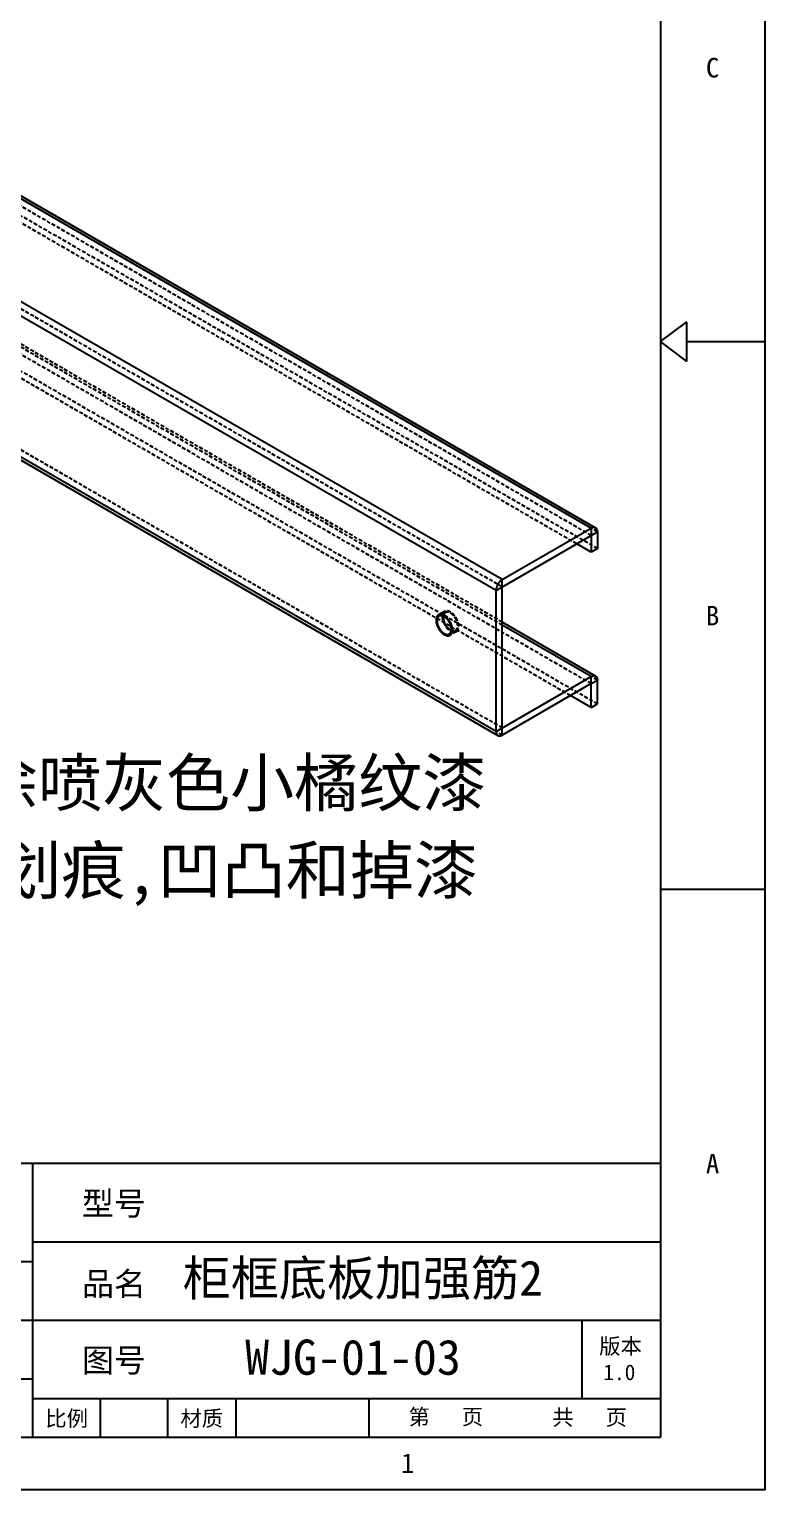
# Model space of a CAD drawing. Header units: millimetres. Extents: x 13106 to 40242, y 18888 to 28426.
# Drawn here: x 33725.7 to 33976.9, y 22568.4 to 23067.2 of the extents above; entities that cross this region are included whole.
import ezdxf
from ezdxf.enums import TextEntityAlignment as Align

# ---------------------------------------------------------------- set-up
doc = ezdxf.new("R2010")
doc.units = ezdxf.units.MM
doc.linetypes.add('HIDDEN', pattern=[1.905, 1.27, -0.635])
for name, color, linetype in [('02___PRT_ALL_AXES', 7, 'Continuous'), ('DEFAULT_2', 8, 'HIDDEN'), ('print', 30, 'Continuous')]:
    doc.layers.add(name, color=color, linetype=linetype)
doc.styles.add('Dartop', font='')
doc.styles.add('HZ', font='')
doc.styles.add('hzHT', font='simhei.ttf')
doc.styles.get('Dartop').set_extended_font_data('FangSong_GB2312')
doc.styles.get('HZ').set_extended_font_data('SimSun')

msp = doc.modelspace()

# ---------------------------------------------------------------- linework, layer by layer
at = {"color": 0}
for p, q in [((33941.272, 23334.795), (33941.272, 22586.265)), ((33950.183, 22960.53), (33976.916, 22960.53)), ((33976.916, 22773.398), (33941.272, 22773.398)), ((33941.272, 22679.831), (33459.533, 22679.831)), ((33726.865, 22586.265), (33726.865, 22679.831)), ((33726.865, 22653.098), (33941.272, 22653.098)), ((33593.199, 22646.415), (33726.865, 22646.415)), ((33593.199, 22626.365), (33941.272, 22626.365)), ((33914.539, 22599.632), (33914.539, 22626.365)), ((33593.199, 22606.315), (33726.865, 22606.315)), ((33726.865, 22599.632), (33941.272, 22599.632)), ((33749.969, 22586.265), (33749.969, 22599.632)), ((33773.073, 22586.265), (33773.073, 22599.632)), ((33796.366, 22586.265), (33796.366, 22599.632)), ((33841.758, 22586.265), (33841.758, 22599.632)), ((33941.272, 22586.265), (32880.337, 22586.265))]:
    msp.add_line(p, q, dxfattribs=at)
at = {"color": 3, "linetype": 'Continuous'}
for p, q in [((33917.641, 22896.81), (33631.261, 23062.147)), ((33632.761, 23062.296), (33919.141, 22896.958)), ((33887.235, 22879.255), (33600.856, 23044.593)), ((33885.114, 22875.581), (33598.734, 23040.919)), ((33885.114, 22827.408), (33598.734, 22992.745)), ((33599.356, 22991.372), (33885.735, 22826.034)), ((33887.235, 22879.255), (33917.641, 22896.81)), ((33919.762, 22895.585), (33919.762, 22889.87)), ((33885.114, 22827.408), (33885.114, 22875.581)), ((33917.641, 22843.737), (33887.235, 22826.183)), ((33917.641, 22835.572), (33910.569, 22839.655)), ((33917.641, 22835.572), (33917.641, 22843.737))]:
    msp.add_line(p, q, dxfattribs=at)
at = {"color": 7, "linetype": 'Continuous'}
for p, q in [((33885.114, 22875.581), (33919.762, 22895.585)), ((33917.641, 22896.81), (33917.641, 22888.645)), ((33917.641, 22888.645), (33912.691, 22891.503)), ((33919.762, 22889.87), (33917.641, 22888.645)), ((33887.235, 22826.183), (33887.235, 22879.255)), ((33919.141, 22846.335), (33887.235, 22864.756)), ((33917.641, 22846.187), (33887.235, 22863.741)), ((33885.114, 22827.408), (33917.641, 22846.187)), ((33917.641, 22843.737), (33917.641, 22846.187)), ((33917.641, 22843.737), (33919.762, 22844.962)), ((33919.762, 22836.797), (33919.762, 22844.962)), ((33917.641, 22835.572), (33919.762, 22836.797))]:
    msp.add_line(p, q, dxfattribs=at)
at = {"color": 0}
msp.add_lwpolyline([(33941.272, 22960.53), (33950.183, 22967.214), (33950.183, 22953.847), (33941.272, 22960.53)], close=True, dxfattribs=at)
at = {"color": 3, "linetype": 'Continuous'}
for points, knots in [([(33919.141, 22896.958), (33919.042, 22897.016), (33918.814, 22897.098), (33918.437, 22897.108), (33918.034, 22897.01), (33917.772, 22896.886), (33917.641, 22896.81)], [0, 0, 0, 0, 0.2177865, 0.4509164, 0.7103002, 1, 1, 1, 1]), ([(33919.762, 22895.585), (33919.762, 22895.737), (33919.739, 22896.026), (33919.622, 22896.423), (33919.425, 22896.746), (33919.24, 22896.901), (33919.141, 22896.958)], [0, 0, 0, 0, 0.2897013, 0.5490856, 0.782215, 1, 1, 1, 1]), ([(33887.235, 22879.255), (33886.934, 22879.082), (33886.364, 22878.602), (33885.699, 22877.693), (33885.244, 22876.662), (33885.114, 22875.929), (33885.114, 22875.581)], [0, 0, 0, 0, 0.2372362, 0.4999984, 0.7627614, 1, 1, 1, 1]), ([(33885.114, 22827.408), (33885.114, 22827.256), (33885.137, 22826.966), (33885.254, 22826.569), (33885.451, 22826.247), (33885.636, 22826.091), (33885.735, 22826.034)], [0, 0, 0, 0, 0.2897013, 0.5490856, 0.782215, 1, 1, 1, 1]), ([(33885.735, 22826.034), (33885.834, 22825.977), (33886.061, 22825.895), (33886.439, 22825.885), (33886.842, 22825.982), (33887.103, 22826.107), (33887.235, 22826.183)], [0, 0, 0, 0, 0.2177865, 0.4509164, 0.7103002, 1, 1, 1, 1])]:
    msp.add_open_spline(points, degree=3, knots=knots, dxfattribs=at)
at = {"color": 2, "linetype": 'Continuous'}
for points in [[(33870.265, 22862.109), (33870.256, 22862.22), (33870.242, 22862.386), (33870.227, 22862.58), (33870.216, 22862.691), (33870.214, 22862.773), (33870.19, 22862.862), (33870.165, 22862.979), (33870.13, 22863.125), (33870.098, 22863.272), (33870.07, 22863.389), (33870.055, 22863.476), (33870.018, 22863.566), (33869.976, 22863.684), (33869.921, 22863.833), (33869.868, 22863.981), (33869.823, 22864.1), (33869.795, 22864.189), (33869.747, 22864.277), (33869.689, 22864.395), (33869.614, 22864.542), (33869.54, 22864.69), (33869.48, 22864.807), (33869.439, 22864.898), (33869.382, 22864.977), (33869.312, 22865.086), (33869.223, 22865.222), (33869.134, 22865.358), (33869.062, 22865.465), (33869.012, 22865.55), (33868.948, 22865.619), (33868.868, 22865.717), (33868.766, 22865.838), (33868.665, 22865.96), (33868.583, 22866.056), (33868.525, 22866.133), (33868.457, 22866.19), (33868.369, 22866.273), (33868.259, 22866.374), (33868.149, 22866.478), (33868.061, 22866.558), (33867.996, 22866.624), (33867.925, 22866.668), (33867.832, 22866.734), (33867.716, 22866.814), (33867.599, 22866.894), (33867.518, 22866.951), (33867.471, 22866.983), (33867.436, 22867.01), (33867.402, 22867.023), (33867.356, 22867.045), (33867.276, 22867.082), (33867.161, 22867.135), (33867.047, 22867.188), (33866.967, 22867.226), (33866.921, 22867.246), (33866.886, 22867.265), (33866.854, 22867.27), (33866.81, 22867.281), (33866.733, 22867.298), (33866.622, 22867.323), (33866.512, 22867.348), (33866.435, 22867.366), (33866.391, 22867.375), (33866.358, 22867.386), (33866.328, 22867.382), (33866.287, 22867.381), (33866.216, 22867.378), (33866.114, 22867.375), (33866.013, 22867.371), (33865.942, 22867.369), (33865.902, 22867.366), (33865.87, 22867.368), (33865.844, 22867.355), (33865.807, 22867.343), (33865.744, 22867.319), (33865.653, 22867.286), (33865.563, 22867.252), (33865.499, 22867.229), (33865.464, 22867.215), (33865.435, 22867.208), (33865.415, 22867.187), (33865.385, 22867.164), (33865.334, 22867.121), (33865.261, 22867.061), (33865.188, 22867), (33865.137, 22866.958), (33865.108, 22866.933), (33865.084, 22866.918), (33865.07, 22866.889), (33865.047, 22866.856), (33865.01, 22866.795), (33864.955, 22866.71), (33864.901, 22866.624), (33864.863, 22866.565), (33864.842, 22866.529), (33864.823, 22866.506), (33864.815, 22866.472), (33864.801, 22866.429), (33864.778, 22866.353), (33864.744, 22866.246), (33864.711, 22866.138), (33864.687, 22866.063), (33864.674, 22866.02), (33864.662, 22865.99), (33864.66, 22865.949), (33864.655, 22865.899), (33864.647, 22865.809), (33864.631, 22865.63), (33864.617, 22865.477), (33864.608, 22865.375)], [(33864.608, 22865.375), (33864.617, 22865.264), (33864.631, 22865.097), (33864.645, 22864.903), (33864.656, 22864.792), (33864.658, 22864.71), (33864.682, 22864.621), (33864.707, 22864.504), (33864.742, 22864.358), (33864.774, 22864.212), (33864.802, 22864.094), (33864.817, 22864.007), (33864.854, 22863.918), (33864.896, 22863.799), (33864.951, 22863.651), (33865.004, 22863.502), (33865.049, 22863.383), (33865.077, 22863.294), (33865.126, 22863.206), (33865.183, 22863.088), (33865.258, 22862.941), (33865.332, 22862.793), (33865.392, 22862.676), (33865.434, 22862.585), (33865.49, 22862.506), (33865.56, 22862.397), (33865.65, 22862.262), (33865.738, 22862.125), (33865.81, 22862.018), (33865.86, 22861.934), (33865.924, 22861.864), (33866.004, 22861.766), (33866.106, 22861.645), (33866.207, 22861.523), (33866.289, 22861.428), (33866.348, 22861.351), (33866.415, 22861.293), (33866.503, 22861.21), (33866.613, 22861.109), (33866.723, 22861.005), (33866.811, 22860.925), (33866.876, 22860.859), (33866.947, 22860.815), (33867.04, 22860.749), (33867.157, 22860.669), (33867.273, 22860.589), (33867.355, 22860.532), (33867.401, 22860.5), (33867.436, 22860.473), (33867.47, 22860.46), (33867.516, 22860.438), (33867.596, 22860.401), (33867.711, 22860.348), (33867.825, 22860.295), (33867.905, 22860.257), (33867.951, 22860.237), (33867.986, 22860.218), (33868.018, 22860.214), (33868.063, 22860.203), (33868.14, 22860.186), (33868.25, 22860.16), (33868.36, 22860.135), (33868.437, 22860.117), (33868.481, 22860.108), (33868.515, 22860.097), (33868.544, 22860.102), (33868.585, 22860.102), (33868.656, 22860.105), (33868.758, 22860.108), (33868.859, 22860.113), (33868.93, 22860.115), (33868.971, 22860.117), (33869.002, 22860.115), (33869.028, 22860.128), (33869.065, 22860.141), (33869.128, 22860.165), (33869.219, 22860.197), (33869.309, 22860.231), (33869.373, 22860.254), (33869.409, 22860.268), (33869.438, 22860.275), (33869.458, 22860.296), (33869.487, 22860.319), (33869.538, 22860.362), (33869.611, 22860.422), (33869.684, 22860.483), (33869.736, 22860.525), (33869.764, 22860.55), (33869.788, 22860.566), (33869.802, 22860.594), (33869.825, 22860.627), (33869.862, 22860.688), (33869.917, 22860.773), (33869.971, 22860.859), (33870.01, 22860.919), (33870.031, 22860.954), (33870.049, 22860.977), (33870.057, 22861.012), (33870.071, 22861.054), (33870.094, 22861.13), (33870.128, 22861.237), (33870.161, 22861.345), (33870.185, 22861.42), (33870.198, 22861.463), (33870.211, 22861.494), (33870.212, 22861.534), (33870.217, 22861.584), (33870.225, 22861.674), (33870.241, 22861.853), (33870.255, 22862.006), (33870.265, 22862.109)]]:
    msp.add_open_spline(points, degree=3, knots=[0, 0, 0, 0, 0.03125, 0.046875, 0.0546875, 0.0625, 0.0703125, 0.078125, 0.09375, 0.109375, 0.1171875, 0.125, 0.1328125, 0.140625, 0.15625, 0.171875, 0.1796875, 0.1875, 0.1953125, 0.203125, 0.21875, 0.234375, 0.2421875, 0.25, 0.2578125, 0.265625, 0.28125, 0.296875, 0.3046875, 0.3125, 0.3203125, 0.328125, 0.34375, 0.359375, 0.3671875, 0.375, 0.3828125, 0.390625, 0.40625, 0.421875, 0.4296875, 0.4375, 0.4453125, 0.453125, 0.46875, 0.484375, 0.4921875, 0.4960938, 0.5, 0.5039062, 0.5078125, 0.515625, 0.53125, 0.546875, 0.5546875, 0.5585938, 0.5625, 0.5664062, 0.5703125, 0.578125, 0.59375, 0.609375, 0.6171875, 0.6210938, 0.625, 0.6289062, 0.6328125, 0.640625, 0.65625, 0.671875, 0.6796875, 0.6835938, 0.6875, 0.6914062, 0.6953125, 0.703125, 0.71875, 0.734375, 0.7421875, 0.7460938, 0.75, 0.7539062, 0.7578125, 0.765625, 0.78125, 0.796875, 0.8046875, 0.8085938, 0.8125, 0.8164062, 0.8203125, 0.828125, 0.84375, 0.859375, 0.8671875, 0.8710938, 0.875, 0.8789062, 0.8828125, 0.890625, 0.90625, 0.921875, 0.9296875, 0.9335938, 0.9375, 0.9414062, 0.9453125, 0.953125, 0.96875, 1, 1, 1, 1], dxfattribs=at)
at = {"color": 7, "linetype": 'Continuous'}
for points, knots in [([(33917.641, 22846.187), (33917.771, 22846.262), (33918.033, 22846.386), (33918.435, 22846.483), (33918.814, 22846.476), (33919.042, 22846.393), (33919.141, 22846.336)], [0, 0, 0, 0, 0.2881159, 0.5482209, 0.782232, 1, 1, 1, 1]), ([(33919.141, 22846.336), (33919.24, 22846.279), (33919.425, 22846.123), (33919.621, 22845.799), (33919.738, 22845.402), (33919.762, 22845.113), (33919.762, 22844.962)], [0, 0, 0, 0, 0.2177665, 0.4517769, 0.7118826, 1, 1, 1, 1])]:
    msp.add_open_spline(points, degree=3, knots=knots, dxfattribs=at)
at = {"layer": '02___PRT_ALL_AXES', "color": 8, "linetype": 'HIDDEN'}
for p, q in [((33867.807, 22867.997), (33865.686, 22866.773)), ((33871.307, 22861.935), (33869.186, 22860.711))]:
    msp.add_line(p, q, dxfattribs=at)
at = {"layer": '02___PRT_ALL_AXES', "color": 3, "linetype": 'Continuous'}
for points, knots in [([(33865.686, 22866.773), (33865.57, 22866.706), (33865.354, 22866.524), (33865.125, 22866.148), (33864.988, 22865.685), (33864.961, 22865.348), (33864.961, 22865.17)], [0, 0, 0, 0, 0.2177713, 0.4509565, 0.7101981, 1, 1, 1, 1]), ([(33864.961, 22865.17), (33864.961, 22864.871), (33865.045, 22864.242), (33865.357, 22863.319), (33865.839, 22862.429), (33866.45, 22861.646), (33867.143, 22861.033), (33867.865, 22860.638), (33868.572, 22860.497), (33869.011, 22860.61), (33869.186, 22860.711)], [0, 0, 0, 0, 0.1288263, 0.2705715, 0.4178888, 0.5623923, 0.6962076, 0.8135968, 0.913066, 1, 1, 1, 1]), ([(33866.821, 22866.865), (33866.624, 22866.92), (33866.231, 22866.975), (33865.844, 22866.864), (33865.686, 22866.773)], [0, 0, 0, 0, 0.5288253, 1, 1, 1, 1]), ([(33869.911, 22862.313), (33869.911, 22862.788), (33869.705, 22863.788), (33869.017, 22865.143), (33868.052, 22866.25), (33867.23, 22866.75), (33866.821, 22866.865)], [0, 0, 0, 0, 0.2460945, 0.5180317, 0.7798024, 1, 1, 1, 1]), ([(33869.186, 22860.711), (33869.302, 22860.777), (33869.518, 22860.959), (33869.747, 22861.335), (33869.884, 22861.798), (33869.911, 22862.135), (33869.911, 22862.313)], [0, 0, 0, 0, 0.2177713, 0.4509565, 0.7101981, 1, 1, 1, 1])]:
    msp.add_open_spline(points, degree=3, knots=knots, dxfattribs=at)
at = {"layer": '02___PRT_ALL_AXES', "color": 7, "linetype": 'Continuous'}
for points, knots in [([(33867.104, 22866.76), (33867.101, 22866.73), (33867.088, 22866.609), (33867.083, 22866.487), (33867.083, 22866.395)], [0, 0, 0, 0, 0.2436294, 1, 1, 1, 1]), ([(33867.083, 22866.395), (33867.083, 22865.953), (33867.262, 22865.022), (33867.873, 22863.737), (33868.749, 22862.646), (33869.497, 22862.109), (33869.882, 22861.946)], [0, 0, 0, 0, 0.2415316, 0.5089203, 0.7713695, 1, 1, 1, 1])]:
    msp.add_open_spline(points, degree=3, knots=knots, dxfattribs=at)
at = {"layer": '02___PRT_ALL_AXES', "color": 8, "linetype": 'HIDDEN'}
for points, knots in [([(33867.807, 22867.997), (33867.613, 22867.885), (33867.264, 22867.506), (33867.136, 22867.021), (33867.104, 22866.76)], [0, 0, 0, 0, 0.4606912, 1, 1, 1, 1]), ([(33872.032, 22863.537), (33872.032, 22863.837), (33871.949, 22864.466), (33871.636, 22865.389), (33871.155, 22866.279), (33870.543, 22867.062), (33869.851, 22867.675), (33869.128, 22868.07), (33868.421, 22868.211), (33867.982, 22868.098), (33867.807, 22867.997)], [0, 0, 0, 0, 0.1288263, 0.2705715, 0.4178888, 0.5623923, 0.6962076, 0.8135968, 0.913066, 1, 1, 1, 1]), ([(33869.882, 22861.946), (33869.906, 22861.936), (33870.001, 22861.897), (33870.099, 22861.864), (33870.172, 22861.843)], [0, 0, 0, 0, 0.2564591, 1, 1, 1, 1]), ([(33870.172, 22861.843), (33870.369, 22861.788), (33870.762, 22861.733), (33871.149, 22861.844), (33871.308, 22861.935)], [0, 0, 0, 0, 0.5288253, 1, 1, 1, 1]), ([(33871.308, 22861.935), (33871.423, 22862.002), (33871.639, 22862.184), (33871.869, 22862.56), (33872.005, 22863.023), (33872.032, 22863.36), (33872.032, 22863.537)], [0, 0, 0, 0, 0.2177713, 0.4509565, 0.7101981, 1, 1, 1, 1])]:
    msp.add_open_spline(points, degree=3, knots=knots, dxfattribs=at)
at = {"layer": 'DEFAULT_2', "color": 8, "linetype": 'HIDDEN'}
for p, q in [((33917.641, 22894.36), (33631.261, 23059.698)), ((33919.762, 22889.87), (33633.382, 23055.207)), ((33912.691, 22891.503), (33631.261, 23053.982)), ((33887.235, 22876.806), (33600.856, 23042.143)), ((33887.235, 22863.741), (33631.261, 23011.524)), ((33887.235, 22864.756), (33632.761, 23011.673)), ((33917.641, 22843.737), (33631.261, 23009.075)), ((33910.569, 22839.655), (33631.261, 23000.91)), ((33919.762, 22836.797), (33633.382, 23002.134)), ((33887.235, 22828.632), (33600.856, 22993.97)), ((33919.762, 22895.585), (33917.641, 22896.81)), ((33867.557, 22868.43), (33865.436, 22867.206)), ((33871.557, 22861.502), (33869.436, 22860.277)), ((33919.762, 22844.962), (33917.641, 22846.187)), ((33887.235, 22826.183), (33885.114, 22827.408))]:
    msp.add_line(p, q, dxfattribs=at)
for points, knots in [([(33866.74, 22866.884), (33866.739, 22866.862), (33866.736, 22866.83), (33866.734, 22866.785), (33866.732, 22866.755), (33866.731, 22866.708), (33866.73, 22866.674), (33866.729, 22866.639), (33866.729, 22866.612), (33866.729, 22866.599)], [0, 0, 0, 0, 0.25, 0.375, 0.5, 0.625, 0.75, 0.875, 1, 1, 1, 1]), ([(33866.729, 22866.599), (33866.739, 22866.482), (33866.754, 22866.306), (33866.771, 22866.102), (33866.782, 22865.984), (33866.785, 22865.898), (33866.812, 22865.804), (33866.84, 22865.681), (33866.878, 22865.526), (33866.913, 22865.372), (33866.944, 22865.248), (33866.962, 22865.155), (33867.002, 22865.061), (33867.048, 22864.937), (33867.109, 22864.78), (33867.168, 22864.624), (33867.217, 22864.499), (33867.248, 22864.405), (33867.302, 22864.313), (33867.365, 22864.19), (33867.448, 22864.037), (33867.528, 22863.882), (33867.595, 22863.76), (33867.64, 22863.665), (33867.702, 22863.584), (33867.778, 22863.472), (33867.876, 22863.333), (33867.973, 22863.192), (33868.051, 22863.082), (33868.107, 22862.994), (33868.176, 22862.924), (33868.263, 22862.825), (33868.373, 22862.704), (33868.482, 22862.581), (33868.571, 22862.484), (33868.635, 22862.406), (33868.709, 22862.35), (33868.804, 22862.268), (33868.925, 22862.167), (33869.045, 22862.066), (33869.129, 22861.994), (33869.177, 22861.955), (33869.212, 22861.921), (33869.249, 22861.902), (33869.298, 22861.872), (33869.384, 22861.821), (33869.555, 22861.718), (33869.702, 22861.631), (33869.8, 22861.572)], [0, 0, 0, 0, 0.0625, 0.09375, 0.109375, 0.125, 0.140625, 0.15625, 0.1875, 0.21875, 0.234375, 0.25, 0.265625, 0.28125, 0.3125, 0.34375, 0.359375, 0.375, 0.390625, 0.40625, 0.4375, 0.46875, 0.484375, 0.5, 0.515625, 0.53125, 0.5625, 0.59375, 0.609375, 0.625, 0.640625, 0.65625, 0.6875, 0.71875, 0.734375, 0.75, 0.765625, 0.78125, 0.8125, 0.84375, 0.859375, 0.8671875, 0.875, 0.8828125, 0.890625, 0.90625, 0.9375, 1, 1, 1, 1]), ([(33872.386, 22863.333), (33872.377, 22863.441), (33872.363, 22863.603), (33872.347, 22863.792), (33872.339, 22863.899), (33872.332, 22863.967), (33872.33, 22864.02), (33872.315, 22864.078), (33872.293, 22864.177), (33872.258, 22864.32), (33872.219, 22864.49), (33872.183, 22864.633), (33872.162, 22864.746), (33872.115, 22864.862), (33872.062, 22865.005), (33871.997, 22865.178), (33871.931, 22865.351), (33871.879, 22865.495), (33871.817, 22865.609), (33871.759, 22865.723), (33871.684, 22865.865), (33871.611, 22866.007), (33871.551, 22866.12), (33871.509, 22866.208), (33871.455, 22866.285), (33871.384, 22866.389), (33871.296, 22866.518), (33871.189, 22866.674), (33871.102, 22866.805), (33871.029, 22866.906), (33870.947, 22866.995), (33870.847, 22867.111), (33870.727, 22867.248), (33870.626, 22867.361), (33870.547, 22867.456), (33870.459, 22867.533), (33870.349, 22867.629), (33870.217, 22867.744), (33870.085, 22867.857), (33869.975, 22867.959), (33869.886, 22868.011), (33869.797, 22868.069), (33869.685, 22868.138), (33869.573, 22868.209), (33869.484, 22868.264), (33869.395, 22868.325), (33869.285, 22868.362), (33869.152, 22868.416), (33869.042, 22868.459), (33868.954, 22868.494), (33868.888, 22868.52), (33868.822, 22868.547), (33868.739, 22868.553), (33868.634, 22868.571), (33868.509, 22868.588), (33868.404, 22868.602), (33868.331, 22868.614), (33868.29, 22868.618), (33868.252, 22868.61), (33868.204, 22868.603), (33868.127, 22868.591), (33868.031, 22868.577), (33867.935, 22868.563), (33867.859, 22868.55), (33867.809, 22868.546), (33867.778, 22868.526), (33867.745, 22868.509), (33867.689, 22868.479), (33867.609, 22868.436), (33867.529, 22868.393), (33867.465, 22868.357), (33867.398, 22868.327), (33867.337, 22868.254), (33867.261, 22868.171), (33867.198, 22868.101), (33867.147, 22868.045), (33867.116, 22868.01), (33867.091, 22867.981), (33867.071, 22867.961), (33867.06, 22867.93), (33867.032, 22867.874), (33866.994, 22867.787), (33866.941, 22867.673), (33866.896, 22867.577), (33866.867, 22867.509), (33866.848, 22867.473), (33866.842, 22867.424), (33866.83, 22867.368), (33866.813, 22867.275), (33866.783, 22867.114), (33866.757, 22866.976), (33866.74, 22866.884)], [0, 0, 0, 0, 0.03125, 0.046875, 0.0546875, 0.0625, 0.0664062, 0.0703125, 0.078125, 0.09375, 0.109375, 0.125, 0.1328125, 0.140625, 0.15625, 0.171875, 0.1875, 0.203125, 0.2109375, 0.21875, 0.234375, 0.25, 0.2578125, 0.265625, 0.2734375, 0.28125, 0.296875, 0.3125, 0.328125, 0.3359375, 0.34375, 0.359375, 0.375, 0.390625, 0.3984375, 0.40625, 0.421875, 0.4375, 0.453125, 0.46875, 0.4765625, 0.484375, 0.5, 0.515625, 0.5234375, 0.53125, 0.546875, 0.5625, 0.578125, 0.5859375, 0.59375, 0.6015625, 0.609375, 0.625, 0.640625, 0.65625, 0.6640625, 0.6679688, 0.671875, 0.6796875, 0.6875, 0.703125, 0.71875, 0.7265625, 0.734375, 0.7382812, 0.7421875, 0.75, 0.765625, 0.78125, 0.7890625, 0.796875, 0.8125, 0.828125, 0.84375, 0.8515625, 0.859375, 0.8632812, 0.8671875, 0.8710938, 0.875, 0.890625, 0.90625, 0.921875, 0.9296875, 0.9335938, 0.9375, 0.9453125, 0.953125, 0.96875, 1, 1, 1, 1]), ([(33869.8, 22861.572), (33869.885, 22861.542), (33870.012, 22861.498), (33870.181, 22861.436), (33870.287, 22861.402), (33870.372, 22861.366), (33870.453, 22861.361), (33870.554, 22861.351), (33870.675, 22861.341), (33870.776, 22861.332), (33870.856, 22861.326), (33870.938, 22861.314), (33871.025, 22861.342), (33871.134, 22861.365), (33871.241, 22861.392), (33871.331, 22861.413), (33871.393, 22861.428), (33871.429, 22861.436), (33871.457, 22861.459), (33871.495, 22861.482), (33871.554, 22861.523), (33871.629, 22861.573), (33871.702, 22861.624), (33871.762, 22861.664), (33871.798, 22861.69), (33871.83, 22861.708), (33871.851, 22861.739), (33871.89, 22861.791), (33871.944, 22861.868), (33872.01, 22861.958), (33872.074, 22862.05), (33872.133, 22862.121), (33872.158, 22862.205), (33872.186, 22862.284), (33872.22, 22862.385), (33872.255, 22862.485), (33872.283, 22862.565), (33872.303, 22862.625), (33872.323, 22862.673), (33872.325, 22862.723), (33872.333, 22862.794), (33872.343, 22862.902), (33872.362, 22863.094), (33872.376, 22863.238), (33872.386, 22863.333)], [0, 0, 0, 0, 0.0625, 0.09375, 0.125, 0.140625, 0.15625, 0.1875, 0.21875, 0.25, 0.265625, 0.28125, 0.3125, 0.34375, 0.375, 0.40625, 0.421875, 0.4296875, 0.4375, 0.453125, 0.46875, 0.5, 0.53125, 0.546875, 0.5625, 0.5703125, 0.578125, 0.59375, 0.625, 0.65625, 0.6875, 0.71875, 0.734375, 0.75, 0.78125, 0.8125, 0.828125, 0.84375, 0.859375, 0.8671875, 0.875, 0.90625, 0.9375, 1, 1, 1, 1])]:
    msp.add_open_spline(points, degree=3, knots=knots, dxfattribs=at)
at = {"layer": 'print'}
msp.add_lwpolyline([(32844.693, 23352.617), (33976.916, 23352.617), (33976.916, 22568.443), (32844.693, 22568.443)], close=True, dxfattribs=at)

# ---------------------------------------------------------------- texts
at = {"color": 0}
for s, height, style, p in [('C', 6.683, 'Dartop', (33959.094, 23054.097)), ('B', 6.683, 'Dartop', (33959.094, 22866.964)), ('A', 6.683, 'Dartop', (33959.094, 22679.831)), ('型号', 8.02, 'hzHT', (33754.605, 22666.231)), ('柜框底板加强筋2', 12.0299, 'hzHT', (33839.654, 22640.737)), ('品名', 8.02, 'hzHT', (33754.605, 22638.784)), ('版本', 5.3466, 'hzHT', (33927.648, 22617.494)), ('图号', 8.02, 'hzHT', (33754.605, 22612.65)), ('WJG-01-03', 12.0299, 'hzHT', (33836.272, 22613.728)), ('1.0', 5.3466, 'hzHT', (33927.246, 22608.563)), ('比例', 5.3466, 'hzHT', (33738.472, 22592.809)), ('材质', 5.3466, 'hzHT', (33784.597, 22592.809)), ('第   页', 5.3466, 'hzHT', (33867.979, 22593.364)), ('共   页', 5.3466, 'hzHT', (33917.093, 22593.169)), ('1', 6.683, 'Dartop', (33854.949, 22577.566))]:
    msp.add_text(s, height=height, dxfattribs=dict(at, style=style)).set_placement(p, align=Align.MIDDLE_CENTER)
at = {"color": 0, "style": 'hzHT'}
msp.add_text('1.材料:3mm冷轧板,表面涂喷灰色小橘纹漆 ', height=16.03993, dxfattribs=at).set_placement((33477.254, 22817.896), align=Align.TOP_LEFT)
at = {"style": 'HZ'}
msp.add_text('2. 拼焊后喷漆，表面无划痕,凹凸和掉漆', height=16.0524, dxfattribs=at).set_placement((33681.994, 22779.993), align=Align.MIDDLE_CENTER)

doc.saveas('drawing.dxf')
